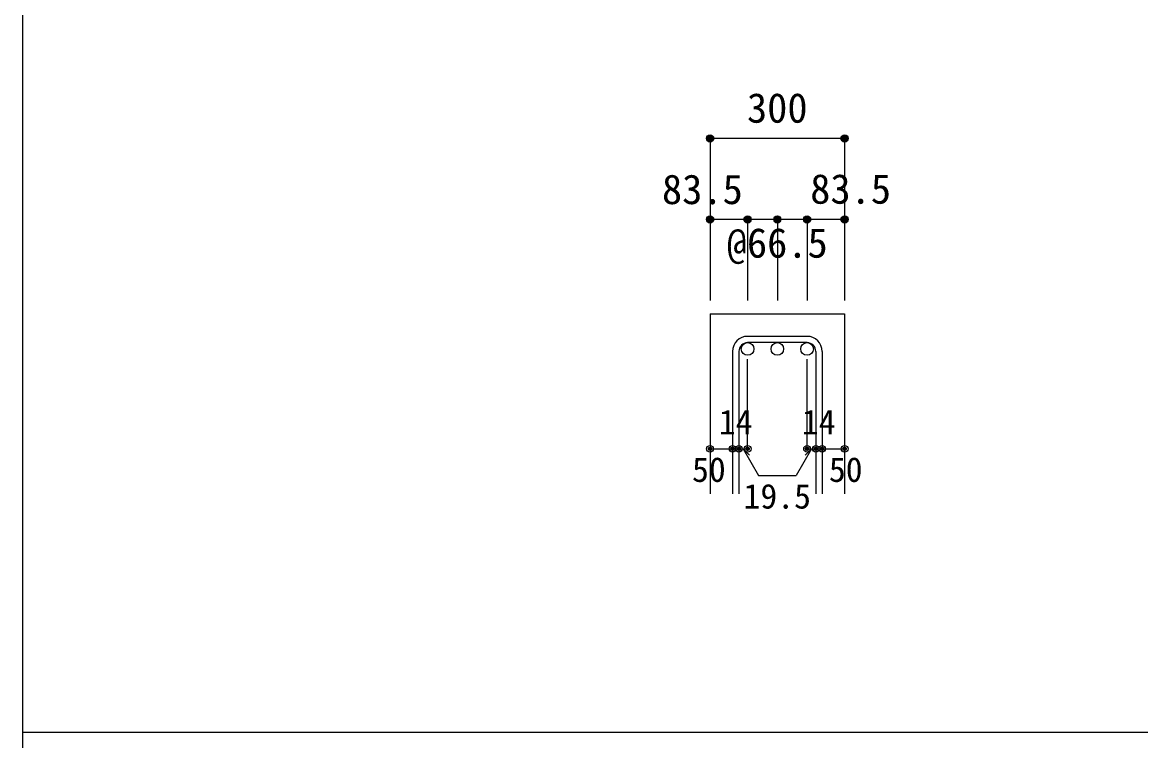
# Model space of a CAD drawing. Units: millimetres at full size, sheet at 1:30; details may follow other scales. Extents: x -5973 to 5954, y -4195 to 4201.
# Drawn here: x -5973 to -3489, y -15 to 1581 of the extents above; entities that cross this region are included whole.
import ezdxf
from ezdxf.enums import TextEntityAlignment as Align

# ---------------------------------------------------------------- set-up
doc = ezdxf.new("R2010")
doc.units = ezdxf.units.MM
doc.header["$LTSCALE"] = 30
doc.header["$PDMODE"] = 32
doc.header["$PDSIZE"] = 15
for name, color, linetype in [('0-1', 2, 'Continuous'), ('0-5', 7, 'Continuous'), ('0-6', 7, 'Continuous'), ('0-D', 4, 'Continuous'), ('F-0_枠', 6, 'Continuous')]:
    doc.layers.add(name, color=color, linetype=linetype)
doc.styles.add('ＭＳ ゴシック', font='')
doc.styles.get('ＭＳ ゴシック').set_extended_font_data('MS Gothic')

msp = doc.modelspace()

# ---------------------------------------------------------------- linework, layer by layer
at = {"layer": '0-1'}
for p, q in [((-4445.3, 933.3), (-4445.3, 533.3)), ((-4445.3, 933.3), (-4146.3, 933.3)), ((-4146.3, 933.3), (-4146.3, 533.3))]:
    msp.add_line(p, q, dxfattribs=at)
at = {"layer": '0-5', "color": 3}
for centre in [(-4361.8, 855.3), (-4295.8, 855.3), (-4229.8, 855.3)]:
    msp.add_circle(centre, 14, dxfattribs=at)
at = {"layer": '0-6'}
for p, q in [((-4229.8, 883.3), (-4361.8, 883.3)), ((-4395.3, 849.8), (-4395.3, 533.3)), ((-4381.3, 849.8), (-4381.3, 533.3)), ((-4229.8, 869.3), (-4361.8, 869.3)), ((-4210.3, 849.8), (-4210.3, 533.3)), ((-4196.3, 849.8), (-4196.3, 533.3))]:
    msp.add_line(p, q, dxfattribs=at)
for centre, radius, start, end in [((-4361.8, 849.8), 33.5, 90, 180), ((-4229.8, 849.8), 33.5, 0, 90), ((-4361.8, 849.8), 19.5, 90, 180), ((-4229.8, 849.8), 19.5, 0, 90)]:
    msp.add_arc(centre, radius, start, end, dxfattribs=at)
at = {"layer": '0-D'}
for p, q in [((-4445.3, 1323.3), (-4445.3, 1143.3)), ((-4146.3, 1323.3), (-4445.3, 1323.3)), ((-4146.3, 1323.3), (-4146.3, 1143.3)), ((-4361.8, 1143.3), (-4445.3, 1143.3)), ((-4445.3, 1143.3), (-4445.3, 963.3)), ((-4295.8, 1143.3), (-4361.8, 1143.3)), ((-4361.8, 1143.3), (-4361.8, 963.3)), ((-4295.8, 1143.3), (-4295.8, 963.3)), ((-4229.8, 1143.3), (-4295.8, 1143.3)), ((-4146.3, 1143.3), (-4229.8, 1143.3)), ((-4229.8, 1143.3), (-4229.8, 963.3)), ((-4146.3, 1143.3), (-4146.3, 963.3)), ((-4361.8, 633.3), (-4361.8, 832.63)), ((-4229.8, 633.3), (-4229.8, 832.63)), ((-4445.3, 633.3), (-4395.3, 633.3)), ((-4395.3, 633.3), (-4361.8, 633.3)), ((-4371.55, 633.3), (-4357.41, 619.16)), ((-4371.55, 633.3), (-4337.33, 574.02)), ((-4220.05, 633.3), (-4254.27, 574.02)), ((-4220.05, 633.3), (-4234.19, 619.16)), ((-4229.8, 633.3), (-4146.3, 633.3)), ((-4210.3, 633.3), (-4196.3, 633.3)), ((-4337.33, 574.02), (-4254.27, 574.02))]:
    msp.add_line(p, q, dxfattribs=at)
msp.add_lwpolyline([(-4146.3, 1323.3), (-4146.3, 1143.3), (-4146.3, 963.3)], dxfattribs=at)
for centre, radius in [((-4445.3, 1323.3), 8), ((-4445.3, 1323.3), 7.2), ((-4445.3, 1323.3), 6.4), ((-4445.3, 1323.3), 5.6), ((-4445.3, 1323.3), 4.8), ((-4445.3, 1323.3), 4), ((-4445.3, 1323.3), 3.2), ((-4445.3, 1323.3), 2.4), ((-4445.3, 1323.3), 1.6), ((-4445.3, 1323.3), 0.8), ((-4146.3, 1323.3), 8), ((-4146.3, 1323.3), 7.2), ((-4146.3, 1323.3), 6.4), ((-4146.3, 1323.3), 5.6), ((-4146.3, 1323.3), 4.8), ((-4146.3, 1323.3), 4), ((-4146.3, 1323.3), 3.2), ((-4146.3, 1323.3), 2.4), ((-4146.3, 1323.3), 1.6), ((-4146.3, 1323.3), 0.8), ((-4445.3, 1143.3), 8), ((-4445.3, 1143.3), 7.2), ((-4445.3, 1143.3), 6.4), ((-4445.3, 1143.3), 5.6), ((-4445.3, 1143.3), 4.8), ((-4445.3, 1143.3), 4), ((-4445.3, 1143.3), 3.2), ((-4445.3, 1143.3), 2.4), ((-4445.3, 1143.3), 1.6), ((-4445.3, 1143.3), 0.8), ((-4361.8, 1143.3), 8), ((-4361.8, 1143.3), 7.2), ((-4361.8, 1143.3), 6.4), ((-4361.8, 1143.3), 5.6), ((-4361.8, 1143.3), 4.8), ((-4361.8, 1143.3), 4), ((-4361.8, 1143.3), 3.2), ((-4361.8, 1143.3), 2.4), ((-4361.8, 1143.3), 1.6), ((-4361.8, 1143.3), 0.8), ((-4295.8, 1143.3), 8), ((-4295.8, 1143.3), 7.2), ((-4295.8, 1143.3), 6.4), ((-4295.8, 1143.3), 5.6), ((-4295.8, 1143.3), 4.8), ((-4295.8, 1143.3), 4), ((-4295.8, 1143.3), 3.2), ((-4295.8, 1143.3), 2.4), ((-4295.8, 1143.3), 1.6), ((-4295.8, 1143.3), 0.8), ((-4229.8, 1143.3), 8), ((-4229.8, 1143.3), 7.2), ((-4229.8, 1143.3), 6.4), ((-4229.8, 1143.3), 5.6), ((-4229.8, 1143.3), 4.8), ((-4229.8, 1143.3), 4), ((-4229.8, 1143.3), 3.2), ((-4229.8, 1143.3), 2.4), ((-4229.8, 1143.3), 1.6), ((-4229.8, 1143.3), 0.8), ((-4146.3, 1143.3), 8), ((-4146.3, 1143.3), 7.2), ((-4146.3, 1143.3), 6.4), ((-4146.3, 1143.3), 5.6), ((-4146.3, 1143.3), 4.8), ((-4146.3, 1143.3), 4), ((-4146.3, 1143.3), 3.2), ((-4146.3, 1143.3), 2.4), ((-4146.3, 1143.3), 1.6), ((-4146.3, 1143.3), 0.8), ((-4445.3, 633.3), 4), ((-4445.3, 633.3), 3.6), ((-4445.3, 633.3), 3.2), ((-4445.3, 633.3), 2.8), ((-4445.3, 633.3), 2.4), ((-4445.3, 633.3), 2), ((-4445.3, 633.3), 1.6), ((-4445.3, 633.3), 1.2), ((-4445.3, 633.3), 0.8), ((-4445.3, 633.3), 0.4), ((-4395.3, 633.3), 4), ((-4395.3, 633.3), 3.6), ((-4395.3, 633.3), 3.2), ((-4395.3, 633.3), 2.8), ((-4395.3, 633.3), 2.4), ((-4395.3, 633.3), 2), ((-4395.3, 633.3), 1.6), ((-4395.3, 633.3), 1.2), ((-4395.3, 633.3), 0.8), ((-4395.3, 633.3), 0.4), ((-4381.3, 633.3), 4), ((-4381.3, 633.3), 3.6), ((-4381.3, 633.3), 3.2), ((-4381.3, 633.3), 2.8), ((-4381.3, 633.3), 2.4), ((-4381.3, 633.3), 2), ((-4381.3, 633.3), 1.6), ((-4381.3, 633.3), 1.2), ((-4381.3, 633.3), 0.8), ((-4381.3, 633.3), 0.4), ((-4361.8, 633.3), 4), ((-4361.8, 633.3), 3.6), ((-4361.8, 633.3), 3.2), ((-4361.8, 633.3), 2.8), ((-4361.8, 633.3), 2.4), ((-4361.8, 633.3), 2), ((-4361.8, 633.3), 1.6), ((-4361.8, 633.3), 1.2), ((-4361.8, 633.3), 0.8), ((-4361.8, 633.3), 0.4), ((-4229.8, 633.3), 4), ((-4229.8, 633.3), 3.6), ((-4229.8, 633.3), 3.2), ((-4229.8, 633.3), 2.8), ((-4229.8, 633.3), 2.4), ((-4229.8, 633.3), 2), ((-4229.8, 633.3), 1.6), ((-4229.8, 633.3), 1.2), ((-4229.8, 633.3), 0.8), ((-4229.8, 633.3), 0.4), ((-4210.3, 633.3), 4), ((-4210.3, 633.3), 3.6), ((-4210.3, 633.3), 3.2), ((-4210.3, 633.3), 2.8), ((-4210.3, 633.3), 2.4), ((-4210.3, 633.3), 2), ((-4210.3, 633.3), 1.6), ((-4210.3, 633.3), 1.2), ((-4210.3, 633.3), 0.8), ((-4210.3, 633.3), 0.4), ((-4196.3, 633.3), 4), ((-4196.3, 633.3), 3.6), ((-4196.3, 633.3), 3.2), ((-4196.3, 633.3), 2.8), ((-4196.3, 633.3), 2.4), ((-4196.3, 633.3), 2), ((-4196.3, 633.3), 1.6), ((-4196.3, 633.3), 1.2), ((-4196.3, 633.3), 0.8), ((-4196.3, 633.3), 0.4), ((-4146.3, 633.3), 4), ((-4146.3, 633.3), 3.6), ((-4146.3, 633.3), 3.2), ((-4146.3, 633.3), 2.8), ((-4146.3, 633.3), 2.4), ((-4146.3, 633.3), 2), ((-4146.3, 633.3), 1.6), ((-4146.3, 633.3), 1.2), ((-4146.3, 633.3), 0.8), ((-4146.3, 633.3), 0.4)]:
    msp.add_circle(centre, radius, dxfattribs=at)
at = {"layer": '0-D', "color": 7}
for p in [(-4445.3, 1323.3), (-4146.3, 1323.3), (-4445.3, 1143.3), (-4361.8, 1143.3), (-4295.8, 1143.3), (-4229.8, 1143.3), (-4146.3, 1143.3), (-4445.3, 633.3), (-4395.3, 633.3), (-4381.3, 633.3), (-4361.8, 633.3), (-4229.8, 633.3), (-4210.3, 633.3), (-4196.3, 633.3), (-4146.3, 633.3)]:
    msp.add_point(p, dxfattribs=at)
at = {"layer": 'F-0_枠'}
msp.add_line((-5972.88, 4201.15), (-5972.88, -4195.24), dxfattribs=at)
at = {"layer": 'F-0_枠', "color": 2}
msp.add_line((3723.6, 2.95), (-5972.88, 2.95), dxfattribs=at)

# ---------------------------------------------------------------- texts
at = {"layer": '0-D', "style": 'ＭＳ ゴシック'}
for s, height, p in [('300', 65.98, (-4363.3, 1338.3)), ('83.5', 65.98, (-4552.11, 1157.45)), ('83.5', 65.98, (-4222.8, 1158.3)), ('@66.5', 65.98, (-4408.3, 1038.3)), ('14', 54.99, (-4425.84, 648.75)), ('14', 54.99, (-4241.26, 648.75)), ('50', 54.99, (-4485.3, 543.3)), ('50', 54.99, (-4181.3, 543.3)), ('19.5', 54.99, (-4370.8, 484.02))]:
    msp.add_text(s, height=height, dxfattribs=at).set_placement(p, align=Align.BOTTOM_LEFT)

doc.saveas('drawing.dxf')
